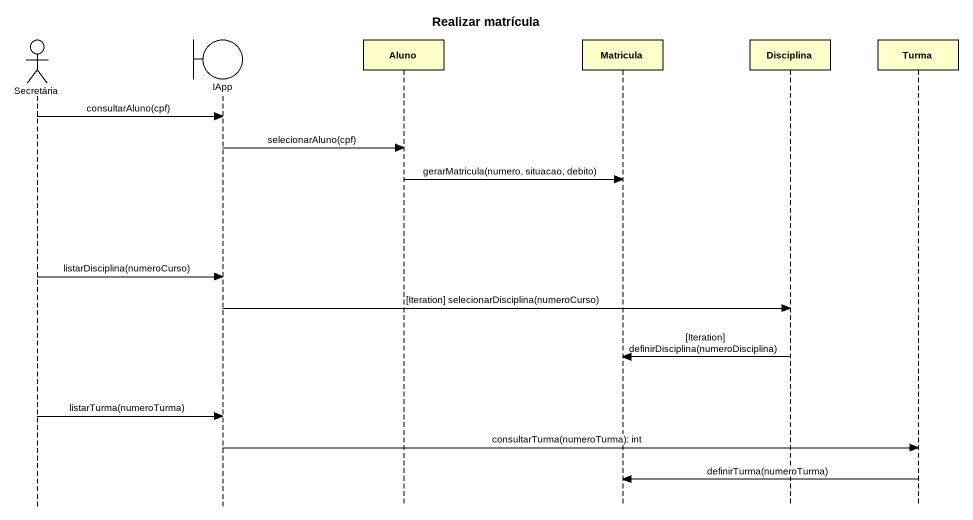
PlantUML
@startuml
title Realizar matrícula
hide footbox
actor Secretária
boundary IApp
participant Aluno
participant Matricula
participant Disciplina
participant Turma

Secretária -> IApp : consultarAluno(cpf)
IApp -> Aluno : selecionarAluno(cpf)
Aluno -> Matricula : gerarMatricula(numero, situacao, debito)
Secretária -> IApp : listarDisciplina(numeroCurso)
IApp -> Disciplina : [Iteration] selecionarDisciplina(numeroCurso)
Disciplina -> Matricula : [Iteration] definirDisciplina(numeroDisciplina)
Secretária -> IApp : listarTurma(numeroTurma)
IApp -> Turma : consultarTurma(numeroTurma): int
Turma -> Matricula : definirTurma(numeroTurma)
@enduml
